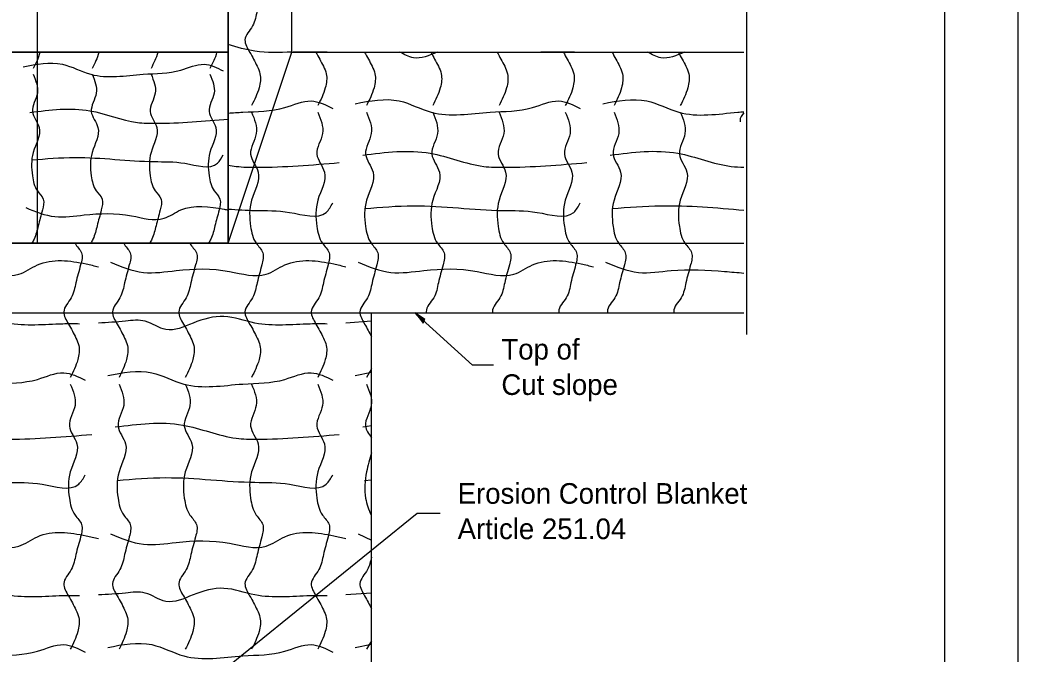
# Model space of a CAD drawing. Extents: x 0 to 2.83, y -0.07 to 1.83.
# Drawn here: x 2.269 to 2.833, y 1.055 to 1.414 of the extents above; entities that cross this region are included whole.
import ezdxf

# ---------------------------------------------------------------- set-up
doc = ezdxf.new("R2010")
doc.units = 0
for name, color, linetype in [('RD_Pr_Roadway_Notes', 7, 'Continuous'), ('SH_General_Details', 7, 'Continuous'), ('SH_Printer_Plotting_Border', 7, 'Continuous')]:
    doc.layers.add(name, color=color, linetype=linetype)

msp = doc.modelspace()

# ---------------------------------------------------------------- linework, layer by layer
at = {"layer": 'RD_Pr_Roadway_Notes'}
for p, q in [((2.52454, 1.21885), (2.49205, 1.24839)), ((2.5366, 1.21885), (2.52454, 1.21885)), ((2.4933, 1.13492), (2.34598, 1.01572)), ((2.50626, 1.13492), (2.4933, 1.13492))]:
    msp.add_line(p, q, dxfattribs=at)
msp.add_lwpolyline([(2.49707, 1.24369), (2.49759, 1.2446), (2.49514, 1.24623), (2.49205, 1.24839), (2.49463, 1.2453), (2.49681, 1.24249), (2.49707, 1.24369), (2.4973, 1.2444), (2.4939, 1.2467), (2.49666, 1.24313), (2.49677, 1.24422), (2.49531, 1.24539), (2.49645, 1.24398)], dxfattribs=at)
at = {"layer": 'SH_General_Details'}
for p, q in [((2.83333, 0), (2.83333, 1.83333)), ((2.2784, 1.28782), (2.2784, 1.61182)), ((2.3864, 1.28782), (2.3864, 1.61182)), ((2.4224, 1.39582), (2.4224, 1.50382)), ((2.67974, 1.4316), (2.67974, 1.23619)), ((1.9544, 1.39582), (2.3864, 1.39582)), ((2.3864, 1.28782), (2.4224, 1.39582)), ((2.4224, 1.39582), (2.67822, 1.39582)), ((1.68187, 1.28782), (2.67822, 1.28782)), ((1.68187, 1.24839), (2.67822, 1.24839)), ((2.4674, 0.49795), (2.4674, 1.24839)), ((2.4674, 1.24357), (2.45299, 1.24256)), ((2.45829, 1.21285), (2.4674, 1.21477)), ((2.4674, 1.21659), (2.46466, 1.21179)), ((2.46254, 1.18381), (2.4674, 1.1846)), ((2.4636, 1.15357), (2.4674, 1.15398)), ((2.45988, 1.12333), (2.4674, 1.11987)), ((2.4674, 1.08986), (2.45299, 1.08885)), ((2.4674, 1.06288), (2.46466, 1.05808)), ((2.45829, 1.05914), (2.4674, 1.06106))]:
    msp.add_line(p, q, dxfattribs=at)
for points in [[(0.16666, 1.79167), (2.79166, 1.79167), (2.79166, 0.04167), (0.16666, 0.04167)], [(1.9544, 1.61182), (2.3864, 1.61182), (2.3864, 1.28782), (1.9544, 1.28782)], [(1.9544, 1.42314), (2.3864, 1.42314), (2.3864, 1.39582), (1.9544, 1.39582)]]:
    msp.add_lwpolyline(points, close=True, dxfattribs=at)
for points in [[(2.39961, 1.5155), (2.40226, 1.50344), (2.39907, 1.49177), (2.40332, 1.48169), (2.39961, 1.46578), (2.39907, 1.45092), (2.40226, 1.44137), (2.40597, 1.43606), (2.40544, 1.42917), (2.40279, 1.41909), (2.40014, 1.4106), (2.39589, 1.40264), (2.39854, 1.39574), (2.40279, 1.38778), (2.40438, 1.38355), (2.40385, 1.37558), (2.39961, 1.3655)], [(2.27992, 1.39582), (2.27984, 1.3955), (2.27606, 1.38654)], [(2.31325, 1.39582), (2.31317, 1.3955), (2.3094, 1.38654)], [(2.34658, 1.39582), (2.3465, 1.3955), (2.34273, 1.38654)], [(2.37992, 1.39582), (2.37984, 1.3955), (2.37606, 1.38654)], [(2.4224, 1.39583), (2.40153, 1.39627), (2.3864, 1.40009)], [(2.44238, 1.39574), (2.43283, 1.39574), (2.42315, 1.39582)], [(2.436, 1.39582), (2.43604, 1.39574), (2.44029, 1.38778), (2.44188, 1.38355), (2.44135, 1.37558), (2.43711, 1.3655)], [(2.46356, 1.39582), (2.4636, 1.39574), (2.46784, 1.38778), (2.46943, 1.38355), (2.46891, 1.37558), (2.46466, 1.3655)], [(2.50461, 1.39582), (2.49119, 1.39256), (2.48354, 1.39582)], [(2.50106, 1.39582), (2.5011, 1.39574), (2.50534, 1.38778), (2.50693, 1.38355), (2.50641, 1.37558), (2.50216, 1.3655)], [(2.53856, 1.39582), (2.5386, 1.39574), (2.54284, 1.38778), (2.54443, 1.38355), (2.54391, 1.37558), (2.53966, 1.3655)], [(2.58243, 1.39574), (2.57289, 1.39574), (2.56321, 1.39582)], [(2.57606, 1.39582), (2.5761, 1.39574), (2.58034, 1.38778), (2.58193, 1.38355), (2.58141, 1.37558), (2.57716, 1.3655)], [(2.60361, 1.39582), (2.60365, 1.39574), (2.6079, 1.38778), (2.60949, 1.38355), (2.60896, 1.37558), (2.60472, 1.3655)], [(2.64466, 1.39582), (2.63124, 1.39256), (2.6236, 1.39582)], [(2.64111, 1.39582), (2.64115, 1.39574), (2.6454, 1.38778), (2.64699, 1.38355), (2.64646, 1.37558), (2.64222, 1.3655)], [(2.2704, 1.38749), (2.29257, 1.3889), (2.3086, 1.38324), (2.33831, 1.38324), (2.35953, 1.3856), (2.37274, 1.3889), (2.38358, 1.38513)], [(2.27606, 1.38324), (2.27842, 1.37252), (2.27559, 1.36215), (2.27936, 1.35319), (2.27606, 1.33904), (2.27559, 1.32583), (2.27842, 1.31735), (2.28172, 1.31263), (2.28125, 1.3065), (2.27889, 1.29754), (2.27654, 1.28999), (2.27534, 1.28782)], [(2.3094, 1.38324), (2.31176, 1.37252), (2.30892, 1.36215), (2.3127, 1.35319), (2.3094, 1.33904), (2.30892, 1.32583), (2.31176, 1.31735), (2.31506, 1.31263), (2.31458, 1.3065), (2.31222, 1.29754), (2.30987, 1.28999), (2.30868, 1.28782)], [(2.34273, 1.38324), (2.34509, 1.37252), (2.34226, 1.36215), (2.34603, 1.35319), (2.34273, 1.33904), (2.34226, 1.32583), (2.34509, 1.31735), (2.34839, 1.31263), (2.34792, 1.3065), (2.34556, 1.29754), (2.3432, 1.28999), (2.34201, 1.28782)], [(2.37606, 1.38324), (2.37842, 1.37252), (2.37559, 1.36215), (2.37936, 1.35319), (2.37606, 1.33904), (2.37559, 1.32583), (2.37842, 1.31735), (2.38172, 1.31263), (2.38125, 1.3065), (2.37889, 1.29754), (2.37654, 1.28999), (2.37534, 1.28782)], [(2.3864, 1.36131), (2.39463, 1.36179), (2.41851, 1.36444), (2.43336, 1.36816), (2.44557, 1.36391)], [(2.45829, 1.36657), (2.48323, 1.36816), (2.50127, 1.36179), (2.53469, 1.36179), (2.55856, 1.36444), (2.57342, 1.36816), (2.58562, 1.36391)], [(2.59835, 1.36657), (2.62329, 1.36816), (2.64132, 1.36179), (2.67474, 1.36179), (2.67822, 1.36209)], [(2.27418, 1.36167), (2.30813, 1.36262), (2.33501, 1.35601), (2.34538, 1.35554), (2.3864, 1.35784)], [(2.39961, 1.36179), (2.40226, 1.34973), (2.39907, 1.33806), (2.40332, 1.32798), (2.39961, 1.31206), (2.39907, 1.29721), (2.40226, 1.28766), (2.40597, 1.28235), (2.40544, 1.27546), (2.40279, 1.26538), (2.40014, 1.25689), (2.39589, 1.24893), (2.39854, 1.24203), (2.40279, 1.23407), (2.40438, 1.22983), (2.40385, 1.22187), (2.39961, 1.21179)], [(2.43711, 1.36179), (2.43976, 1.34973), (2.43657, 1.33806), (2.44082, 1.32798), (2.43711, 1.31206), (2.43657, 1.29721), (2.43976, 1.28766), (2.44347, 1.28235), (2.44294, 1.27546), (2.44029, 1.26538), (2.43764, 1.25689), (2.43339, 1.24893), (2.43604, 1.24203), (2.44029, 1.23407), (2.44188, 1.22983), (2.44135, 1.22187), (2.43711, 1.21179)], [(2.46466, 1.36179), (2.46732, 1.34973), (2.46413, 1.33806), (2.46837, 1.32798), (2.46466, 1.31206), (2.46413, 1.29721), (2.46732, 1.28766), (2.47103, 1.28235), (2.4705, 1.27546), (2.46784, 1.26538), (2.46519, 1.25689), (2.46095, 1.24893), (2.4636, 1.24203), (2.4674, 1.23495)], [(2.50216, 1.36179), (2.50482, 1.34973), (2.50163, 1.33806), (2.50587, 1.32798), (2.50216, 1.31206), (2.50163, 1.29721), (2.50482, 1.28766), (2.50853, 1.28235), (2.508, 1.27546), (2.50534, 1.26538), (2.50269, 1.25689), (2.49845, 1.24893), (2.49849, 1.24839)], [(2.53966, 1.36179), (2.54232, 1.34973), (2.53913, 1.33806), (2.54337, 1.32798), (2.53966, 1.31206), (2.53913, 1.29721), (2.54232, 1.28766), (2.54603, 1.28235), (2.5455, 1.27546), (2.54284, 1.26538), (2.54019, 1.25689), (2.53595, 1.24893), (2.53599, 1.24839)], [(2.57716, 1.36179), (2.57982, 1.34973), (2.57663, 1.33806), (2.58087, 1.32798), (2.57716, 1.31206), (2.57663, 1.29721), (2.57982, 1.28766), (2.58353, 1.28235), (2.583, 1.27546), (2.58034, 1.26538), (2.57769, 1.25689), (2.57345, 1.24893), (2.57349, 1.24839)], [(2.60472, 1.36179), (2.60737, 1.34973), (2.60418, 1.33806), (2.60843, 1.32798), (2.60472, 1.31206), (2.60418, 1.29721), (2.60737, 1.28766), (2.61108, 1.28235), (2.61055, 1.27546), (2.6079, 1.26538), (2.60525, 1.25689), (2.601, 1.24893), (2.60105, 1.24839)], [(2.64222, 1.36179), (2.64487, 1.34973), (2.64168, 1.33806), (2.64593, 1.32798), (2.64222, 1.31206), (2.64168, 1.29721), (2.64487, 1.28766), (2.64858, 1.28235), (2.64805, 1.27546), (2.6454, 1.26538), (2.64275, 1.25689), (2.6385, 1.24893), (2.63855, 1.24839)], [(2.67822, 1.3615), (2.676, 1.35693), (2.67605, 1.35639)], [(2.46254, 1.33753), (2.50074, 1.33859), (2.53098, 1.33116), (2.54265, 1.33063), (2.58933, 1.33328)], [(2.60259, 1.33753), (2.64079, 1.33859), (2.67103, 1.33116), (2.67822, 1.33066)], [(2.27512, 1.33479), (2.29964, 1.33621), (2.34444, 1.33385), (2.36189, 1.33291), (2.38028, 1.33291), (2.38358, 1.33762)], [(2.3864, 1.33185), (2.39092, 1.33116), (2.40259, 1.33063), (2.44928, 1.33328)], [(2.3864, 1.30704), (2.40153, 1.30623), (2.42116, 1.30516), (2.44185, 1.30516), (2.44557, 1.31047)], [(2.4636, 1.30729), (2.49119, 1.30888), (2.54159, 1.30623), (2.56122, 1.30516), (2.58191, 1.30516), (2.58562, 1.31047)], [(2.27182, 1.30791), (2.28832, 1.30273), (2.30483, 1.30367), (2.33171, 1.3032), (2.3501, 1.30179), (2.35953, 1.3065), (2.38406, 1.30697), (2.3864, 1.30657)], [(2.60365, 1.30729), (2.63124, 1.30888), (2.67822, 1.30641)], [(2.29964, 1.28782), (2.29971, 1.28766), (2.30342, 1.28235), (2.30289, 1.27546), (2.30023, 1.26538), (2.29758, 1.25689), (2.29334, 1.24893), (2.29599, 1.24203), (2.30023, 1.23407), (2.30182, 1.22983), (2.3013, 1.22187), (2.29705, 1.21179)], [(2.32719, 1.28782), (2.32726, 1.28766), (2.33097, 1.28235), (2.33044, 1.27546), (2.32779, 1.26538), (2.32514, 1.25689), (2.32089, 1.24893), (2.32354, 1.24203), (2.32779, 1.23407), (2.32938, 1.22983), (2.32885, 1.22187), (2.32461, 1.21179)], [(2.36469, 1.28782), (2.36476, 1.28766), (2.36847, 1.28235), (2.36794, 1.27546), (2.36529, 1.26538), (2.36264, 1.25689), (2.35839, 1.24893), (2.36104, 1.24203), (2.36529, 1.23407), (2.36688, 1.22983), (2.36635, 1.22187), (2.36211, 1.21179)], [(2.17977, 1.27705), (2.19834, 1.27121), (2.21691, 1.27227), (2.24715, 1.27174), (2.26784, 1.27015), (2.27845, 1.27546), (2.30604, 1.27599), (2.31294, 1.27439)], [(2.31983, 1.27705), (2.3384, 1.27121), (2.35697, 1.27227), (2.38721, 1.27174), (2.40789, 1.27015), (2.41851, 1.27546), (2.4461, 1.27599), (2.45299, 1.27439)], [(2.45988, 1.27705), (2.47845, 1.27121), (2.49702, 1.27227), (2.52726, 1.27174), (2.54795, 1.27015), (2.55856, 1.27546), (2.58615, 1.27599), (2.59305, 1.27439)], [(2.59994, 1.27705), (2.61851, 1.27121), (2.63708, 1.27227), (2.66732, 1.27174), (2.67822, 1.27086)], [(2.30232, 1.24203), (2.29278, 1.24203), (2.26148, 1.24256), (2.24397, 1.24627), (2.22646, 1.24256), (2.21108, 1.23885), (2.1994, 1.24363), (2.18826, 1.24363), (2.17288, 1.24256)], [(2.44238, 1.24203), (2.43283, 1.24203), (2.40153, 1.24256), (2.38402, 1.24627), (2.36652, 1.24256), (2.35113, 1.23885), (2.33946, 1.24363), (2.32832, 1.24363), (2.31294, 1.24256)], [(2.17818, 1.21285), (2.20312, 1.21444), (2.22116, 1.20808), (2.25458, 1.20808), (2.27845, 1.21073), (2.29331, 1.21444), (2.30551, 1.2102)], [(2.31824, 1.21285), (2.34318, 1.21444), (2.36121, 1.20808), (2.39463, 1.20808), (2.41851, 1.21073), (2.43336, 1.21444), (2.44557, 1.2102)], [(2.29705, 1.20808), (2.29971, 1.19602), (2.29652, 1.18435), (2.30076, 1.17427), (2.29705, 1.15835), (2.29652, 1.14349), (2.29971, 1.13395), (2.30342, 1.12864), (2.30289, 1.12174), (2.30023, 1.11166), (2.29758, 1.10317), (2.29334, 1.09522), (2.29599, 1.08832), (2.30023, 1.08036), (2.30182, 1.07612), (2.3013, 1.06816), (2.29705, 1.05808)], [(2.32461, 1.20808), (2.32726, 1.19602), (2.32407, 1.18435), (2.32832, 1.17427), (2.32461, 1.15835), (2.32407, 1.14349), (2.32726, 1.13395), (2.33097, 1.12864), (2.33044, 1.12174), (2.32779, 1.11166), (2.32514, 1.10317), (2.32089, 1.09522), (2.32354, 1.08832), (2.32779, 1.08036), (2.32938, 1.07612), (2.32885, 1.06816), (2.32461, 1.05808)], [(2.36211, 1.20808), (2.36476, 1.19602), (2.36157, 1.18435), (2.36582, 1.17427), (2.36211, 1.15835), (2.36157, 1.14349), (2.36476, 1.13395), (2.36847, 1.12864), (2.36794, 1.12174), (2.36529, 1.11166), (2.36264, 1.10317), (2.35839, 1.09522), (2.36104, 1.08832), (2.36529, 1.08036), (2.36688, 1.07612), (2.36635, 1.06816), (2.36211, 1.05808)], [(2.39961, 1.20808), (2.40226, 1.19602), (2.39907, 1.18435), (2.40332, 1.17427), (2.39961, 1.15835), (2.39907, 1.14349), (2.40226, 1.13395), (2.40597, 1.12864), (2.40544, 1.12174), (2.40279, 1.11166), (2.40014, 1.10317), (2.39589, 1.09522), (2.39854, 1.08832), (2.40279, 1.08036), (2.40438, 1.07612), (2.40385, 1.06816), (2.39961, 1.05808)], [(2.43711, 1.20808), (2.43976, 1.19602), (2.43657, 1.18435), (2.44082, 1.17427), (2.43711, 1.15835), (2.43657, 1.14349), (2.43976, 1.13395), (2.44347, 1.12864), (2.44294, 1.12174), (2.44029, 1.11166), (2.43764, 1.10317), (2.43339, 1.09522), (2.43604, 1.08832), (2.44029, 1.08036), (2.44188, 1.07612), (2.44135, 1.06816), (2.43711, 1.05808)], [(2.46466, 1.20808), (2.46732, 1.19602), (2.46413, 1.18435), (2.4674, 1.17771)], [(2.18243, 1.18381), (2.22063, 1.18488), (2.25087, 1.17745), (2.26254, 1.17691), (2.30922, 1.17957)], [(2.32248, 1.18381), (2.36068, 1.18488), (2.39092, 1.17745), (2.40259, 1.17691), (2.44928, 1.17957)], [(2.4674, 1.16928), (2.46466, 1.15835), (2.46413, 1.14349), (2.46732, 1.13395), (2.4674, 1.13377)], [(2.18349, 1.15357), (2.21108, 1.15516), (2.26148, 1.15252), (2.28111, 1.15145), (2.3018, 1.15145), (2.30551, 1.15675)], [(2.32354, 1.15357), (2.35113, 1.15516), (2.40153, 1.15252), (2.42116, 1.15145), (2.44185, 1.15145), (2.44557, 1.15675)], [(2.17977, 1.12333), (2.19834, 1.1175), (2.21691, 1.11856), (2.24715, 1.11803), (2.26784, 1.11644), (2.27845, 1.12174), (2.30604, 1.12228), (2.31294, 1.12068)], [(2.31983, 1.12333), (2.3384, 1.1175), (2.35697, 1.11856), (2.38721, 1.11803), (2.40789, 1.11644), (2.41851, 1.12174), (2.4461, 1.12228), (2.45299, 1.12068)], [(2.4674, 1.11015), (2.46519, 1.10317), (2.46095, 1.09522), (2.4636, 1.08832), (2.4674, 1.08124)], [(2.30232, 1.08832), (2.29278, 1.08832), (2.26148, 1.08885), (2.24397, 1.09256), (2.22646, 1.08885), (2.21108, 1.08514), (2.1994, 1.08991), (2.18826, 1.08991), (2.17288, 1.08885)], [(2.44238, 1.08832), (2.43283, 1.08832), (2.40153, 1.08885), (2.38402, 1.09256), (2.36652, 1.08885), (2.35113, 1.08514), (2.33946, 1.08991), (2.32832, 1.08991), (2.31294, 1.08885)], [(2.17818, 1.05914), (2.20312, 1.06073), (2.22116, 1.05436), (2.25458, 1.05436), (2.27845, 1.05702), (2.29331, 1.06073), (2.30551, 1.05649)], [(2.31824, 1.05914), (2.34318, 1.06073), (2.36121, 1.05436), (2.39463, 1.05436), (2.41851, 1.05702), (2.43336, 1.06073), (2.44557, 1.05649)]]:
    msp.add_spline(points, degree=3, dxfattribs=at)
at = {"layer": 'SH_Printer_Plotting_Border'}
msp.add_lwpolyline([(-0.00001, 0), (2.83333, 0), (2.83333, 1.83333), (-0.00001, 1.83333)], close=True, dxfattribs=at)

# ---------------------------------------------------------------- texts
at = {"layer": 'RD_Pr_Roadway_Notes'}
for s, height, p in [('Top of', 0.011667, (2.54098, 1.22192)), ('Cut slope', 0.011667, (2.54098, 1.20192)), ('Erosion Control Blanket', 0.0116667, (2.51623, 1.14039)), ('Article 251.04', 0.0116667, (2.51623, 1.12039))]:
    msp.add_text(s, height=height, dxfattribs=at).set_placement(p)

doc.saveas('drawing.dxf')
